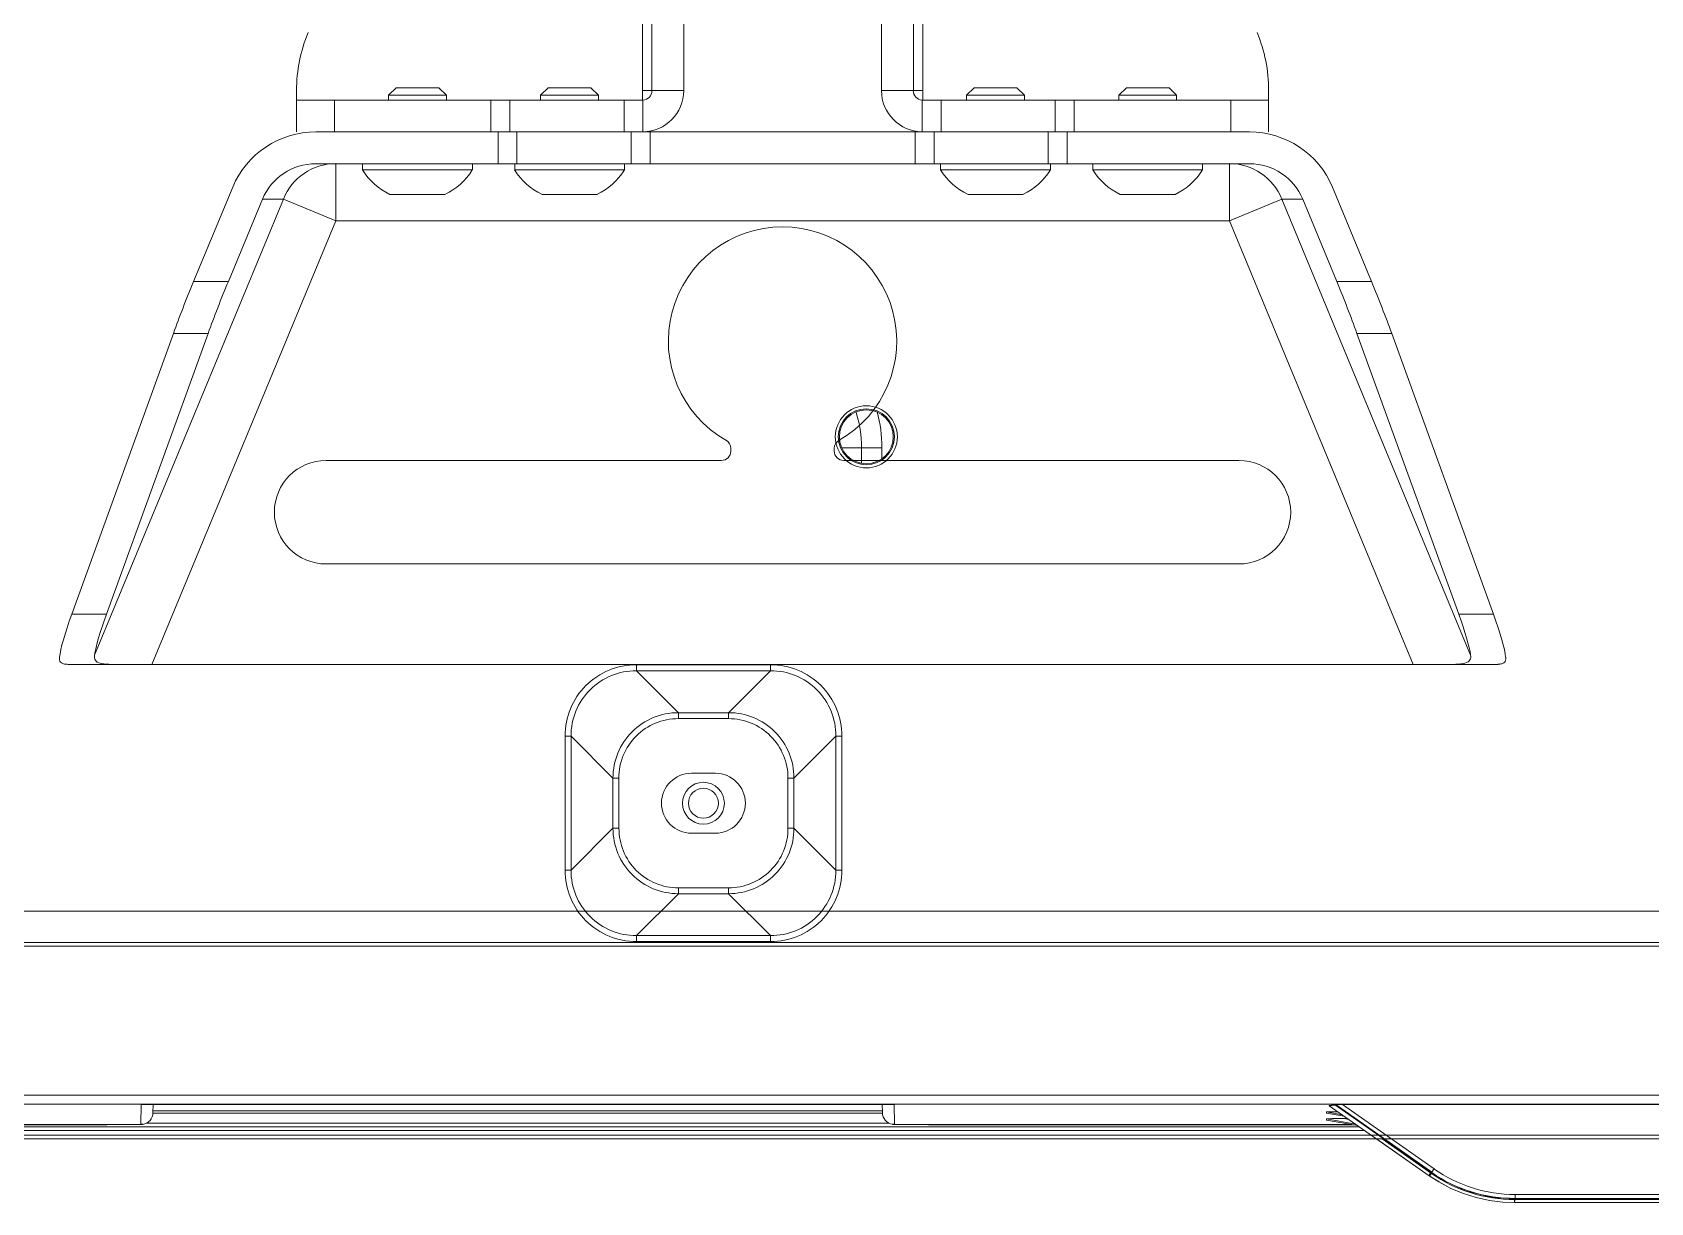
# Model space of a CAD drawing. Header units: millimetres. Extents: x -71336 to -35435, y -26189 to 22712.
# Drawn here: x -68657.3 to -68522.2, y -17574.6 to -17476.9 of the extents above; entities that cross this region are included whole.
import ezdxf

# ---------------------------------------------------------------- set-up
doc = ezdxf.new("R2010")
doc.units = ezdxf.units.MM
doc.layers.add('SC - Equipment', color=7, linetype='Continuous', lineweight=13)

# ---------------------------------------------------------------- blocks, each defined once
blk = doc.blocks.new('SONY FW-49XE8001 - BACK')
at = {"layer": 'SC - Equipment', "color": 251, "true_color": 0x636466, "transparency": 33554495}
for points in [[(478.69, 9.65), (-479, 9.65)], [(478.69, 10.4), (-479, 10.4)], [(276.34, 63.54), (276.34, 64.46), (272.99, 64.46)], [(250.39, 29.18), (253.89, 32.69)], [(255.85, 23.73), (259.35, 27.23)], [(214.49, 7.98), (214.52, 9.64), (277.35, 9.64), (277.38, 7.98)], [(214.57, 9.64), (214.52, 9.64)], [(214.57, 9.64), (277.3, 9.64)], [(277.35, 9.64), (277.3, 9.64)], [(314.21, 9.56), (314.16, 9.56), (314.11, 9.56), (314.05, 9.56), (314.02, 9.56), (313.96, 9.56), (313.91, 9.56), (313.86, 9.55), (313.85, 9.55), (313.81, 9.55), (313.75, 9.55), (313.72, 9.54), (313.72, 9.54), (313.69, 9.54), (313.67, 9.54), (313.67, 9.54), (313.67, 9.54), (313.67, 9.54), (313.67, 9.53), (322.03, 3.68), (322.84, 3.16), (323.84, 2.63), (324.88, 2.19), (325.96, 1.86), (327.06, 1.61), (328.18, 1.48), (329.15, 1.44), (461.18, 1.44)], [(475.54, 9.62), (314.79, 9.62), (314.79, 9.62), (314.74, 9.62), (314.68, 9.62), (314.63, 9.62), (314.57, 9.62), (314.52, 9.62), (314.47, 9.62), (314.45, 9.62), (314.39, 9.62), (314.36, 9.62), (314.33, 9.61), (314.32, 9.61), (314.3, 9.61), (314.28, 9.61), (314.27, 9.61), (314.26, 9.61), (314.25, 9.61), (314.21, 9.56), (322.24, 3.94)], [(322.25, 3.98), (322.25, 3.99), (322.26, 4), (322.26, 4.01), (322.28, 4.04), (322.3, 4.06), (322.3, 4.07), (322.32, 4.1), (322.34, 4.13), (322.35, 4.15), (322.37, 4.18), (322.39, 4.21), (322.41, 4.23), (322.43, 4.25), (314.79, 9.62)], [(276.38, 8.9), (215.49, 8.9)], [(276.37, 9.1), (215.5, 9.1)], [(314.93, 8.65), (313.45, 8.91), (313.45, 8.91), (313.45, 9.02), (313.45, 9.02), (313.45, 9.02), (313.46, 9.02), (313.46, 9.02), (313.47, 9.02), (313.49, 9.02), (313.51, 9.02), (313.52, 9.02), (313.54, 9.02), (313.58, 9.02), (313.63, 9.02), (313.64, 9.02), (313.73, 9.03), (313.76, 9.03), (313.85, 9.03), (313.88, 9.03), (313.98, 9.03), (314.07, 9.03), (314.14, 9.03), (314.23, 9.03), (314.32, 9.03), (314.39, 9.03)], [(314.75, 8.78), (313.45, 9.02)], [(313.45, 8.91), (314.93, 8.65)], [(315.22, 8.45), (314.91, 8.45), (314.81, 8.45), (314.67, 8.45), (314.52, 8.45), (314.48, 8.45), (314.33, 8.45), (314.28, 8.45), (314.14, 8.45), (314.09, 8.45), (313.95, 8.45), (313.9, 8.45), (313.76, 8.44), (313.67, 8.44), (313.64, 8.44), (313.58, 8.44), (313.55, 8.44), (313.52, 8.44), (313.5, 8.44), (313.49, 8.44), (313.48, 8.44), (313.46, 8.44), (313.46, 8.44), (313.45, 8.44), (313.45, 8.43), (313.45, 8.43), (313.45, 8.33), (313.45, 8.33), (316.04, 7.87)], [(315.87, 7.99), (313.45, 8.43)], [(313.45, 8.33), (316.04, 7.88)], [(315.33, 8.37), (314.91, 8.45)], [(317.63, 6.76), (72.42, 6.76)], [(317.2, 7.06), (72.43, 7.06)], [(72.44, 7.46), (316.63, 7.46)], [(72.45, 7.76), (316.2, 7.76)], [(211.64, 7.96), (211.64, 7.93), (75.65, 7.93), (75.65, 7.96)], [(214.49, 7.98), (214.64, 7.98), (214.64, 7.99)], [(276.95, 8.06), (214.92, 8.06)], [(315.7, 7.93), (280.22, 7.93), (280.22, 7.96)], [(322.03, 3.68), (322.03, 3.68), (322.03, 3.69), (322.03, 3.7), (322.03, 3.71), (322.03, 3.71), (322.05, 3.74), (322.06, 3.77), (322.06, 3.78), (322.08, 3.81), (322.09, 3.84), (322.11, 3.87), (322.11, 3.87), (322.13, 3.9), (322.15, 3.93), (322.17, 3.95), (322.18, 3.98)], [(329.19, 1.79), (329.18, 1.76)]]:
    blk.add_lwpolyline(points, dxfattribs=at)
for points in [[(274.18, 67.44, -0.077668), (274.64, 64.46), (274.64, 63.16)], [(215.5, 9.64), (215.49, 8.95, -0.365289), (214.64, 7.96), (72.95, 7.96)], [(315.53, 7.96), (277.22, 7.96), (277.22, 7.98, -0.365424), (276.38, 8.95), (276.37, 9.64)], [(322.24, 3.94, 0.153411), (329.15, 1.76), (461.18, 1.76, 0.153407)], [(329.15, 1.44), (329.19, 1.79, -0.15442), (322.24, 3.94), (322.25, 3.98), (314.25, 9.61)], [(461.18, 1.44), (461.15, 1.76), (461.14, 1.79), (329.19, 1.79), (329.19, 2.12), (461.14, 2.12), (461.14, 1.79, 0.154431), (468.09, 3.94), (468.08, 3.98), (476.08, 9.61)]]:
    blk.add_lwpolyline(points, format="xyb", dxfattribs=at)
for points in [[(253.89, 36.88), (250.39, 40.38), (249.89, 40.38), (249.89, 29.18), (250.39, 29.18), (250.39, 40.38, -0.417113), (255.85, 45.84), (255.85, 46.33), (267.04, 46.33), (267.04, 45.84), (255.85, 45.84), (259.35, 42.34, 0.414889)], [(269, 36.88), (272.5, 40.38, 0.417118), (267.04, 45.84), (263.54, 42.34, -0.414868)], [(262.44, 37.28), (260.44, 37.28, 0.999985), (260.44, 32.28), (262.44, 32.28, 1)], [(272.5, 29.18), (269, 32.69), (268.5, 32.69), (268.5, 36.88), (269, 36.88), (269, 32.69, -0.414882), (263.54, 27.23), (267.04, 23.73, 0.417111)], [(277.38, 7.98), (277.22, 7.98), (277.22, 7.99, 0.037891)]]:
    blk.add_lwpolyline(points, format="xyb", close=True, dxfattribs=at)
for points in [[(263.54, 42.34), (259.35, 42.34), (259.35, 41.84), (263.54, 41.84)], [(273, 29.18), (273, 40.38), (272.5, 40.38), (272.5, 29.18)], [(254.39, 36.88), (254.39, 32.69), (253.89, 32.69), (253.89, 36.88)], [(259.35, 27.23), (259.35, 27.72), (263.54, 27.72), (263.54, 27.23)], [(267.04, 23.73), (267.04, 23.23), (255.85, 23.23), (255.85, 23.73)]]:
    blk.add_lwpolyline(points, close=True, dxfattribs=at)
for centre, radius in [((275.04, 65.37), 2.59), ((275.04, 65.37), 2.34), ((275.04, 65.37), 2.25), ((261.44, 34.78), 1.75), ((261.44, 34.78), 1.25)]:
    blk.add_circle(centre, radius, dxfattribs=at)
for centre, radius, start, end in [((264.84, 64.46), 11.5, 359.9996, 15.1149), ((255.83, 40.4), 5.94, 89.8244, 180.1757), ((267.06, 40.4), 5.94, 359.8243, 90.1756), ((259.33, 36.89), 4.95, 89.8253, 180.1759), ((263.55, 36.89), 4.95, 359.8241, 90.1745), ((259.34, 32.68), 5.45, 179.9308, 270.0692), ((259.34, 32.67), 4.95, 179.8262, 270.1726), ((263.55, 32.67), 4.95, 269.8272, 0.1742), ((255.83, 29.17), 5.94, 179.8244, 270.1756), ((255.82, 29.16), 5.43, 179.7207, 270.2817), ((267.06, 29.17), 5.94, 269.8262, 0.1738), ((214.49, 8.98), 0.998, 270.0141, 278.7137), ((329.18, 13.87), 11.75, 234.8945, 270.0081), ((275.74, -62.25), 80.89, 54.9087, 54.9572)]:
    blk.add_arc(centre, radius, start, end, dxfattribs=at)
blk = doc.blocks.new('SONY FW-49XE8001 - FRONT')
at = {"layer": 'SC - Equipment'}
for points in [[(539.38, 23.1), (546.33, 9.73, -0.120241), (546.55, 8.8), (546.55, 7.06, -0.414309), (546.25, 6.76), (-546.25, 6.76, -0.414273), (-546.55, 7.06), (-546.55, 8.8, -0.12028), (-546.33, 9.73), (-539.38, 23.1, 0.120488), (-539.35, 23.24), (-539.35, 632.16, 0.169436), (-539.42, 632.35)], [(-539.43, 23, -0.28011), (-539.17, 23.16), (539.17, 23.16, -0.280048), (539.43, 23)], [(318.25, 6.76), (322.37, 3.87, 0.153845), (329.31, 1.69), (461.33, 1.69, 0.153839), (468.27, 3.87), (472.39, 6.76)]]:
    blk.add_lwpolyline(points, format="xyb", dxfattribs=at)
blk.add_lwpolyline([(536.89, 629.76), (-536.89, 629.76), (-536.89, 25.76), (536.89, 25.76)], close=True, dxfattribs=at)
for points in [[(539.43, 23), (539.17, 22.86), (-539.17, 22.86), (-546.06, 9.59), (-546.59, 9.86), (-539.65, 23.24), (-539.38, 23.1)], [(546.55, 7.06), (-546.55, 7.06)], [(317.78, 6.76), (322.19, 3.68), (323, 3.16), (323.99, 2.63), (325.04, 2.19), (326.11, 1.86), (327.21, 1.61), (328.33, 1.48), (329.31, 1.44), (461.33, 1.44), (462.3, 1.47), (463.41, 1.61), (464.52, 1.85), (465.59, 2.19), (466.63, 2.62), (467.63, 3.15), (468.45, 3.68), (472.86, 6.76)], [(322.37, 3.87), (322.37, 3.87), (322.36, 3.85), (322.34, 3.83), (322.32, 3.81), (322.3, 3.79), (322.3, 3.79), (322.28, 3.76), (322.26, 3.74), (322.25, 3.72), (322.23, 3.71), (322.21, 3.69), (322.2, 3.69), (322.2, 3.68), (322.19, 3.68), (322.19, 3.68)], [(329.31, 1.69), (329.31, 1.44)]]:
    blk.add_lwpolyline(points, dxfattribs=at)
blk = doc.blocks.new('CHIEF MSM1U - FRONT')
at = {"layer": 'SC - Equipment', "color": 146, "true_color": 0x105689}
for p, q in [((257.29, -27.4), (257.29, -66.4)), ((259.95, -27.4), (259.95, -66.4)), ((276.46, -66.4), (276.46, -27.4)), ((279.12, -66.4), (279.12, -27.4)), ((256.5, -47.63), (256.5, -66.4)), ((279.91, -66.4), (279.91, -47.63)), ((235.94, -66.16), (235.31, -66.79)), ((237.77, -66.16), (235.94, -66.16)), ((239.51, -66.16), (237.77, -66.16)), ((240.14, -66.79), (239.51, -66.16)), ((248.64, -66.16), (248.01, -66.79)), ((250.45, -66.16), (248.64, -66.16)), ((252.21, -66.16), (250.45, -66.16)), ((252.84, -66.79), (252.21, -66.16)), ((284.2, -66.16), (283.57, -66.79)), ((285.55, -66.16), (284.2, -66.16)), ((287.77, -66.16), (285.55, -66.16)), ((288.4, -66.79), (287.77, -66.16)), ((296.9, -66.16), (296.27, -66.79)), ((298.54, -66.16), (296.9, -66.16)), ((300.47, -66.16), (298.54, -66.16)), ((301.1, -66.79), (300.47, -66.16)), ((227.63, -67.19), (227.63, -66.4)), ((227.63, -69.85), (227.63, -67.19)), ((227.63, -67.19), (230.8, -67.19)), ((230.8, -67.19), (230.8, -69.85)), ((230.8, -67.19), (243.85, -67.19)), ((235.31, -66.79), (235.31, -67.19)), ((237.78, -66.79), (235.31, -66.79)), ((240.14, -66.79), (237.78, -66.79)), ((240.14, -67.19), (240.14, -66.79)), ((243.85, -69.85), (243.85, -67.19)), ((243.85, -67.19), (245.44, -67.19)), ((245.44, -67.19), (245.44, -69.85)), ((245.44, -67.19), (254.97, -67.19)), ((248.01, -66.79), (248.01, -67.19)), ((250.46, -66.79), (248.01, -66.79)), ((252.84, -66.79), (250.46, -66.79)), ((252.84, -67.19), (252.84, -66.79)), ((254.97, -69.85), (254.97, -67.19)), ((254.97, -67.19), (256.5, -67.19)), ((256.5, -66.4), (257.29, -66.4)), ((256.5, -66.4), (256.5, -67.19)), ((256.5, -67.19), (256.55, -67.19)), ((256.55, -67.19), (256.55, -69.85)), ((259.95, -66.4), (257.29, -66.4)), ((276.46, -66.4), (279.12, -66.4)), ((279.12, -66.4), (279.91, -66.4)), ((279.85, -69.85), (279.85, -67.19)), ((279.85, -67.19), (279.91, -67.19)), ((279.91, -67.19), (279.91, -66.4)), ((279.91, -67.19), (281.44, -67.19)), ((281.44, -67.19), (281.44, -69.85)), ((290.96, -67.19), (281.44, -67.19)), ((283.57, -66.79), (283.57, -67.19)), ((285.4, -66.79), (283.57, -66.79)), ((288.4, -66.79), (285.4, -66.79)), ((288.4, -67.19), (288.4, -66.79)), ((290.96, -69.85), (290.96, -67.19)), ((290.96, -67.19), (292.55, -67.19)), ((292.55, -67.19), (292.55, -69.85)), ((305.61, -67.19), (292.55, -67.19)), ((296.27, -66.79), (296.27, -67.19)), ((298.5, -66.79), (296.27, -66.79)), ((301.1, -66.79), (298.5, -66.79)), ((301.1, -67.19), (301.1, -66.79)), ((305.61, -69.85), (305.61, -67.19)), ((305.61, -67.19), (308.78, -67.19)), ((308.78, -66.4), (308.78, -67.19)), ((308.78, -67.19), (308.78, -69.85)), ((229.24, -69.85), (243.85, -69.85)), ((230.8, -69.85), (243.85, -69.85)), ((245.44, -69.85), (243.85, -69.85)), ((244.45, -72.51), (244.45, -69.85)), ((245.44, -69.85), (254.97, -69.85)), ((246.03, -69.85), (246.03, -72.51)), ((256.5, -69.85), (254.97, -69.85)), ((255.56, -72.51), (255.56, -69.85)), ((256.55, -69.85), (256.5, -69.85)), ((256.5, -69.85), (257.15, -69.85)), ((257.15, -69.85), (257.15, -72.51)), ((279.26, -69.85), (257.15, -69.85)), ((279.26, -72.51), (279.26, -69.85)), ((279.26, -69.85), (279.91, -69.85)), ((279.91, -69.85), (279.85, -69.85)), ((281.44, -69.85), (279.91, -69.85)), ((280.85, -69.85), (280.85, -72.51)), ((290.96, -69.85), (281.44, -69.85)), ((290.37, -72.51), (290.37, -69.85)), ((292.55, -69.85), (290.96, -69.85)), ((291.96, -69.85), (291.96, -72.51)), ((305.61, -69.85), (292.55, -69.85)), ((292.55, -69.85), (307.17, -69.85)), ((229.24, -72.51), (244.45, -72.51)), ((230.9, -77.27), (230.9, -72.51)), ((233.14, -72.51), (233.14, -73.02)), ((242.31, -73.02), (242.31, -72.51)), ((246.03, -72.51), (244.45, -72.51)), ((245.84, -72.51), (245.84, -73.02)), ((246.03, -72.51), (255.56, -72.51)), ((255.01, -73.02), (255.01, -72.51)), ((257.15, -72.51), (255.56, -72.51)), ((257.15, -72.51), (279.26, -72.51)), ((280.85, -72.51), (279.26, -72.51)), ((280.85, -72.51), (290.37, -72.51)), ((281.4, -72.51), (281.4, -73.02)), ((291.96, -72.51), (290.37, -72.51)), ((290.57, -73.02), (290.57, -72.51)), ((291.96, -72.51), (307.17, -72.51)), ((294.1, -72.51), (294.1, -73.02)), ((303.27, -73.02), (303.27, -72.51)), ((305.51, -77.27), (305.51, -72.51)), ((237.84, -73.02), (233.14, -73.02)), ((242.31, -73.02), (237.84, -73.02)), ((250.5, -73.02), (245.84, -73.02)), ((255.01, -73.02), (250.5, -73.02)), ((284.87, -73.02), (281.4, -73.02)), ((290.57, -73.02), (284.87, -73.02)), ((298.33, -73.02), (294.1, -73.02)), ((303.27, -73.02), (298.33, -73.02)), ((210.76, -113.54), (226.53, -75.46)), ((219.04, -82.33), (222.31, -74.46)), ((221.94, -82.33), (224.79, -75.46)), ((226.53, -75.46), (224.79, -75.46)), ((226.53, -75.46), (230.9, -77.27)), ((237.78, -75.07), (235.43, -75.07)), ((240.02, -75.07), (237.78, -75.07)), ((250.46, -75.07), (248.13, -75.07)), ((252.72, -75.07), (250.46, -75.07)), ((285.43, -75.07), (283.69, -75.07)), ((288.28, -75.07), (285.43, -75.07)), ((298.51, -75.07), (296.39, -75.07)), ((300.98, -75.07), (298.51, -75.07)), ((305.51, -77.27), (309.87, -75.46)), ((311.62, -75.46), (309.87, -75.46)), ((309.87, -75.46), (325.64, -113.54)), ((311.62, -75.46), (314.46, -82.33)), ((314.1, -74.46), (317.36, -82.33)), ((230.9, -77.27), (215.56, -114.3)), ((305.51, -77.27), (230.9, -77.27)), ((320.85, -114.3), (305.51, -77.27)), ((219.04, -82.33), (221.94, -82.33)), ((314.46, -82.33), (317.36, -82.33)), ((208.86, -110.12), (217.35, -86.68)), ((211.76, -110.12), (220.25, -86.68)), ((220.25, -86.68), (217.35, -86.68)), ((316.15, -86.68), (324.65, -110.12)), ((319.05, -86.68), (316.15, -86.68)), ((319.05, -86.68), (327.55, -110.12)), ((263.89, -96.28), (263.89, -96.49)), ((272.52, -96.49), (272.52, -96.28)), ((263.09, -97.28), (230.1, -97.28)), ((306.3, -97.28), (273.31, -97.28)), ((230.1, -105.92), (306.3, -105.92)), ((208.86, -110.12), (211.76, -110.12)), ((324.65, -110.12), (327.55, -110.12)), ((212.23, -114.3), (208.56, -114.3)), ((212.23, -114.3), (215.56, -114.3)), ((320.85, -114.3), (215.56, -114.3)), ((320.85, -114.3), (324.18, -114.3)), ((327.85, -114.3), (324.18, -114.3))]:
    blk.add_line(p, q, dxfattribs=at)
for centre, radius, start, end in [((240.33, -66.4), 12.7, 157.5, 180), ((296.08, -66.4), 12.7, 0, 22.5), ((256.5, -66.4), 3.45, 270.9463, 0), ((256.5, -66.4), 0.794, 274.1172, 0), ((279.91, -66.4), 3.45, 180, 269.0537), ((279.91, -66.4), 0.794, 180, 265.8828), ((230.91, -77.22), 4.72, 90.1497, 158.087), ((305.5, -77.22), 4.72, 21.913, 89.8503), ((237.72, -70.21), 5.37, 211.4363, 244.7474), ((237.72, -70.21), 5.37, 295.2526, 328.5637), ((250.42, -70.21), 5.37, 211.4363, 244.7474), ((250.42, -70.21), 5.37, 295.2526, 328.5637), ((285.98, -70.21), 5.37, 211.4363, 244.7474), ((285.98, -70.21), 5.37, 295.2526, 328.5637), ((298.68, -70.21), 5.37, 211.4363, 244.7474), ((298.68, -70.21), 5.37, 295.2526, 328.5637), ((268.2, -87.31), 9.53, 299.6951, 240.3049), ((263.09, -96.28), 0.794, 0, 60.3049), ((273.31, -96.28), 0.794, 119.6951, 180), ((263.09, -96.49), 0.794, 270, 0), ((273.31, -96.49), 0.794, 180, 270), ((230.1, -101.6), 4.32, 90, 270), ((306.3, -101.6), 4.32, 270, 90)]:
    blk.add_arc(centre, radius, start, end, dxfattribs=at)
for centre, major_axis, ratio, start_param, end_param in [((229.24, -77.27), (7.49, 0), 0.989999, 1.570796, 2.752435), ((307.17, -77.27), (-7.49, 0), 0.989999, 3.530751, 4.712389), ((229.24, -77.27), (4.81, 0), 0.989999, 1.570796, 2.752435), ((307.17, -77.27), (-4.81, 0), 0.989999, 3.530751, 4.712389), ((220.85, -82.33), (5.35, 12.68), 0.121318, 1.621888, 1.970953), ((223.75, -82.33), (5.35, 12.68), 0.121318, 1.621888, 1.970953), ((312.65, -82.33), (-5.35, 12.68), 0.121318, 4.312232, 4.661298), ((315.55, -82.33), (-5.35, 12.68), 0.121318, 4.312232, 4.661298), ((210.61, -107.95), (2.67, 6.34), 0.121318, 1.970953, 2.759078), ((213.51, -107.95), (2.67, 6.34), 0.121318, 1.970953, 2.697995), ((322.9, -107.95), (-2.67, 6.34), 0.121318, 3.58519, 4.312232), ((325.8, -107.95), (-2.67, 6.34), 0.121318, 3.524107, 4.312232)]:
    blk.add_ellipse(centre, major_axis=major_axis, ratio=ratio, start_param=start_param, end_param=end_param, dxfattribs=at)
for points, knots in [([(208.56, -114.3), (208.45, -114.3), (208.23, -114.29), (208, -114.19), (207.86, -114.03), (207.83, -113.86), (207.84, -113.74), (207.84, -113.71)], [0, 0, 0, 0, 0.230948, 0.467784, 0.698992, 0.937725, 1, 1, 1, 1]), ([(210.76, -113.54), (210.76, -113.69), (210.77, -114), (211.2, -114.23), (211.74, -114.3), (212.11, -114.3), (212.23, -114.3)], [0, 0, 0, 0, 0.29513, 0.590794, 0.876067, 1, 1, 1, 1]), ([(324.18, -114.3), (324.47, -114.29), (325.06, -114.28), (325.57, -114.06), (325.67, -113.76), (325.65, -113.57), (325.64, -113.54)], [0, 0, 0, 0, 0.326227, 0.654665, 0.950379, 1, 1, 1, 1]), ([(328.57, -113.71), (328.57, -113.8), (328.57, -113.98), (328.46, -114.15), (328.25, -114.26), (328.03, -114.3), (327.88, -114.3), (327.85, -114.3)], [0, 0, 0, 0, 0.229442, 0.466032, 0.695504, 0.93152, 1, 1, 1, 1])]:
    blk.add_open_spline(points, degree=3, knots=knots, dxfattribs=at)

msp = doc.modelspace()

# ---------------------------------------------------------------- block references
at = {"layer": 'SC - Equipment'}
for name, p in [('SONY FW-49XE8001 - BACK', (-68862.744, -17576.031)), ('SONY FW-49XE8001 - FRONT', (-68862.899, -17576.031)), ('CHIEF MSM1U - FRONT', (-68862.899, -17415.356))]:
    msp.add_blockref(name, p, dxfattribs=at)

doc.saveas('drawing.dxf')
